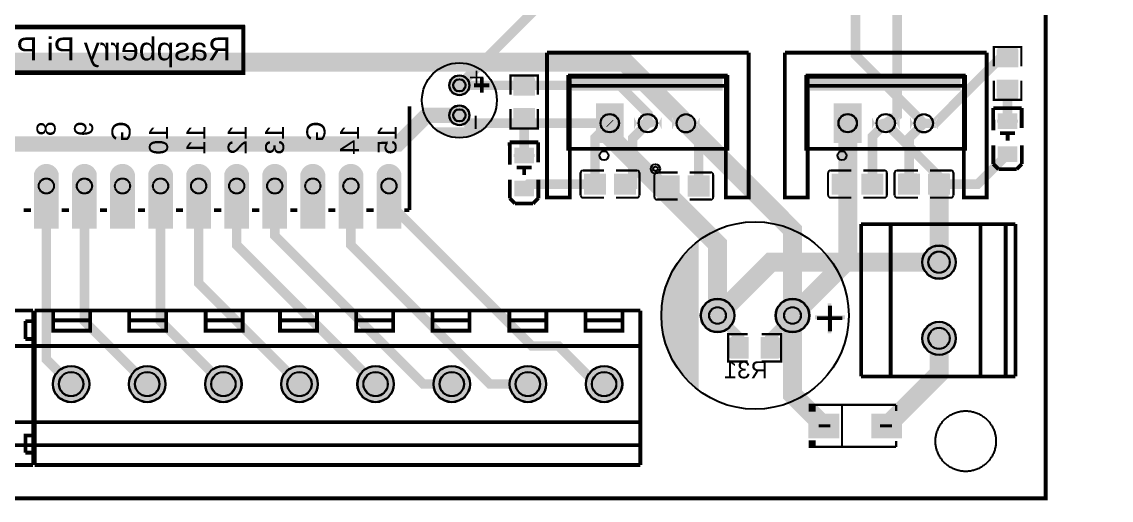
# Model space of a CAD drawing. Extents: x 165 to 5832, y -705 to 3005.
# Drawn here: x 2970 to 5832, y -705 to 551 of the extents above; entities that cross this region are included whole.
import ezdxf

# ---------------------------------------------------------------- set-up
doc = ezdxf.new("R2010")
doc.units = 9
for name, color, linetype, true_color in [('BoardOutLine', 7, 'Continuous', 0xff00ff), ('BottomLayer', 7, 'Continuous', 0x0000ff), ('BottomPasteMaskLayer', 7, 'Continuous', 0x800000), ('BottomSilkLayer', 7, 'Continuous', 0x66cc33), ('BottomSolderMaskLayer', 7, 'Continuous', 0xaa00ff), ('Document', 7, 'Continuous', 0xffffff), ('Hole', 7, 'Continuous', 0x222222), ('Multi-Layer', 7, 'Continuous', 0xc0c0c0), ('TopLayer', 7, 'Continuous', 0xff0000), ('TopPasteMaskLayer', 7, 'Continuous', 0x808080), ('TopSilkLayer', 7, 'Continuous', 0xffcc00), ('TopSolderMaskLayer', 7, 'Continuous', 0x800080)]:
    doc.layers.add(name, color=color, linetype=linetype, true_color=true_color)
doc.styles.get("Standard").update_dxf_attribs({"font": 'arial.ttf'})

msp = doc.modelspace()

# ---------------------------------------------------------------- hatches: boundary and pattern name
at = {"layer": 'BottomLayer'}
for points in [[(4878.6, -332.1), (4878.6, -277.9), (4834, -277.9), (4834, -332.1)], [(4912.7, -332.1), (4912.7, -277.9), (4957.3, -277.9), (4957.3, -332.1)]]:
    msp.add_hatch(color=256, dxfattribs=at).paths.add_polyline_path(points)
at = {"layer": 'BottomPasteMaskLayer'}
for points in [[(4877.9, -330.2), (4877.9, -313.7), (4860.4, -313.7), (4860.4, -295.9), (4877.7, -295.9), (4877.9, -279.8), (4875.9, -277.8), (4830.7, -277.8), (4828.7, -279.8), (4828.7, -330.2), (4830.7, -332.2), (4875.9, -332.2)], [(4962.6, -330.2), (4962.6, -279.8), (4960.6, -277.8), (4915.3, -277.8), (4913.3, -279.8), (4913.1, -295.9), (4930.9, -295.9), (4930.9, -313.7), (4913.5, -313.7), (4913.3, -330.2), (4915.3, -332.2), (4960.6, -332.2)]]:
    msp.add_hatch(color=256, dxfattribs=at).paths.add_polyline_path(points)
at = {"layer": 'BottomSolderMaskLayer'}
for points in [[(4093.4, 384.4, 1), (4146.6, 384.4, 1)], [(4093.4, 305.6, 1), (4146.6, 305.6, 1)], [(4478.6, 337.2), (4551.4, 337.2), (4551.4, 232.8), (4478.6, 232.8)], [(5103.6, 337.2), (5176.4, 337.2), (5176.4, 232.8), (5103.6, 232.8)], [(4651.4, 301.1, -0.785398), (4578.6, 301.1), (4578.6, 268.9, -0.785398), (4651.4, 268.9)], [(4751.4, 300.7, -0.785398), (4678.6, 300.7), (4678.6, 268.6, -0.785398), (4751.4, 268.6)], [(5276.4, 301.1, -0.785398), (5203.6, 301.1), (5203.6, 268.9, -0.785398), (5276.4, 268.9)], [(5376.4, 300.7, -0.785398), (5303.6, 300.7), (5303.6, 268.6, -0.785398), (5376.4, 268.6)], [(3067.5, 87.5, -0.785398), (3002.5, 87.5), (3002.5, 152.5, -0.785398), (3067.5, 152.5)], [(3167.5, 87.5, -0.785398), (3102.5, 87.5), (3102.5, 152.5, -0.785398), (3167.5, 152.5)], [(3267.5, 87.5, -0.785398), (3202.5, 87.5), (3202.5, 152.5, -0.785398), (3267.5, 152.5)], [(3367.5, 87.5, -0.785398), (3302.5, 87.5), (3302.5, 152.5, -0.785398), (3367.5, 152.5)], [(3467.5, 87.5, -0.785398), (3402.5, 87.5), (3402.5, 152.5, -0.785398), (3467.5, 152.5)], [(3567.5, 87.5, -0.785398), (3502.5, 87.5), (3502.5, 152.5, -0.785398), (3567.5, 152.5)], [(3667.5, 87.5, -0.785398), (3602.5, 87.5), (3602.5, 152.5, -0.785398), (3667.5, 152.5)], [(3767.5, 87.5, -0.785398), (3702.5, 87.5), (3702.5, 152.5, -0.785398), (3767.5, 152.5)], [(3867.5, 87.5, -0.785398), (3802.5, 87.5), (3802.5, 152.5, -0.785398), (3867.5, 152.5)], [(3967.5, 87.5, -0.785398), (3902.5, 87.5), (3902.5, 152.5, -0.785398), (3967.5, 152.5)], [(5335.7, -80, 1), (5424.3, -80, 1)], [(4753.9, -220, 1), (4842.4, -220, 1)], [(4950.7, -220, 1), (5039.3, -220, 1)], [(5335.7, -280, 1), (5424.3, -280, 1)], [(4879.6, -333.1), (4879.6, -276.9), (4833, -276.9), (4833, -333.1)], [(4911.7, -333.1), (4911.7, -276.9), (4958.3, -276.9), (4958.3, -333.1)], [(3051.8, -400, 1), (3148.2, -400, 1)], [(3251.8, -400, 1), (3348.2, -400, 1)], [(3451.8, -400, 1), (3548.2, -400, 1)], [(3651.8, -400, 1), (3748.2, -400, 1)], [(3851.8, -400, 1), (3948.2, -400, 1)], [(4051.8, -400, 1), (4148.2, -400, 1)], [(4251.8, -400, 1), (4348.2, -400, 1)], [(4451.8, -400, 1), (4548.2, -400, 1)]]:
    msp.add_hatch(color=256, dxfattribs=at).paths.add_polyline_path(points)
at = {"layer": 'Document'}
for points in [[(4147.5, 407.5), (4182.5, 407.5), (4182.5, 402.5), (4147.5, 402.5)], [(4167.5, 422.5), (4167.5, 387.5), (4162.5, 387.5), (4162.5, 422.5)], [(4415.8, 403.3), (4415.8, 370.2), (4811.5, 370.2), (4811.5, 403.3)], [(5040.8, 403.3), (5040.8, 370.2), (5436.5, 370.2), (5436.5, 403.3)], [(4165, 305), (4165, 270), (4160, 270), (4160, 305)], [(5532.5, 286.1), (5532.5, 293.9), (5587.6, 293.9), (5587.6, 286.1)], [(5563.7, 271.7), (5563.7, 311.1), (5557.8, 311.1), (5557.8, 271.7)], [(4262.5, 196.1), (4262.5, 203.9), (4317.6, 203.9), (4317.6, 196.1)], [(4293.7, 181.7), (4293.7, 221.1), (4287.8, 221.1), (4287.8, 181.7)], [(5560, 183.7), (5560, 223.1), (5554.1, 223.1), (5554.1, 183.7)], [(4290, 93.7), (4290, 133.1), (4284.1, 133.1), (4284.1, 93.7)], [(5097.1, -188.1), (5097.1, -266.8), (5087.2, -266.8), (5087.2, -188.1)], [(5132.8, -229.8), (5054.1, -229.8), (5054.1, -220), (5132.8, -220)], [(5244.8, -536.1), (5244.8, -483.9), (5236.9, -483.9), (5236.9, -536.1)], [(5063.5, -513.9), (5063.5, -506.1), (5094.8, -506.1), (5094.8, -513.9)], [(5256.5, -513.9), (5256.5, -506.1), (5225.2, -506.1), (5225.2, -513.9)]]:
    msp.add_hatch(color=256, dxfattribs=at).paths.add_polyline_path(points)
at = {"layer": 'Multi-Layer'}
for points in [[(4094.4, 384.4, 1), (4145.6, 384.4, 1)], [(4094.4, 305.6, 1), (4145.6, 305.6, 1)], [(4479.6, 336.2), (4550.4, 336.2), (4550.4, 233.8), (4479.6, 233.8)], [(5104.6, 336.2), (5175.4, 336.2), (5175.4, 233.8), (5104.6, 233.8)], [(4650.4, 300.7, -0.785398), (4579.6, 300.7), (4579.6, 269.3, -0.785398), (4650.4, 269.3)], [(4750.4, 300.4, -0.785398), (4679.6, 300.4), (4679.6, 268.9, -0.785398), (4750.4, 268.9)], [(5275.4, 300.7, -0.785398), (5204.6, 300.7), (5204.6, 269.3, -0.785398), (5275.4, 269.3)], [(5375.4, 300.4, -0.785398), (5304.6, 300.4), (5304.6, 268.9, -0.785398), (5375.4, 268.9)], [(3066.5, 88.5, -0.785398), (3003.5, 88.5), (3003.5, 151.5, -0.785398), (3066.5, 151.5)], [(3166.5, 88.5, -0.785398), (3103.5, 88.5), (3103.5, 151.5, -0.785398), (3166.5, 151.5)], [(3266.5, 88.5, -0.785398), (3203.5, 88.5), (3203.5, 151.5, -0.785398), (3266.5, 151.5)], [(3366.5, 88.5, -0.785398), (3303.5, 88.5), (3303.5, 151.5, -0.785398), (3366.5, 151.5)], [(3466.5, 88.5, -0.785398), (3403.5, 88.5), (3403.5, 151.5, -0.785398), (3466.5, 151.5)], [(3566.5, 88.5, -0.785398), (3503.5, 88.5), (3503.5, 151.5, -0.785398), (3566.5, 151.5)], [(3666.5, 88.5, -0.785398), (3603.5, 88.5), (3603.5, 151.5, -0.785398), (3666.5, 151.5)], [(3766.5, 88.5, -0.785398), (3703.5, 88.5), (3703.5, 151.5, -0.785398), (3766.5, 151.5)], [(3866.5, 88.5, -0.785398), (3803.5, 88.5), (3803.5, 151.5, -0.785398), (3866.5, 151.5)], [(3966.5, 88.5, -0.785398), (3903.5, 88.5), (3903.5, 151.5, -0.785398), (3966.5, 151.5)], [(5336.7, -80, 1), (5423.3, -80, 1)], [(4754.8, -220, 1), (4841.5, -220, 1)], [(4951.7, -220, 1), (5038.3, -220, 1)], [(5336.7, -280, 1), (5423.3, -280, 1)], [(3052.8, -400, 1), (3147.2, -400, 1)], [(3252.8, -400, 1), (3347.2, -400, 1)], [(3452.8, -400, 1), (3547.2, -400, 1)], [(3652.8, -400, 1), (3747.2, -400, 1)], [(3852.8, -400, 1), (3947.2, -400, 1)], [(4052.8, -400, 1), (4147.2, -400, 1)], [(4252.8, -400, 1), (4347.2, -400, 1)], [(4452.8, -400, 1), (4547.2, -400, 1)]]:
    msp.add_hatch(color=256, dxfattribs=at).paths.add_polyline_path(points)
at = {"layer": 'TopLayer'}
for points in [[(5587.1, 432.7), (5532.9, 432.7), (5532.9, 477.3), (5587.1, 477.3)], [(4317.1, 357.7), (4262.9, 357.7), (4262.9, 402.3), (4317.1, 402.3)], [(5587.1, 398.6), (5532.9, 398.6), (5532.9, 354), (5587.1, 354)], [(4317.1, 323.6), (4262.9, 323.6), (4262.9, 279), (4317.1, 279)], [(5584.6, 309.7), (5584.6, 270.3), (5535.4, 270.3), (5535.4, 309.7)], [(4314.6, 219.7), (4314.6, 180.3), (4265.4, 180.3), (4265.4, 219.7)], [(5584.6, 223.1), (5584.6, 183.7), (5535.4, 183.7), (5535.4, 223.1)], [(4504, 151.6), (4504, 98.4), (4448.5, 98.4), (4448.5, 151.6)], [(4527.2, 151.6), (4527.2, 98.4), (4582.8, 98.4), (4582.8, 151.6)], [(4697.8, 93.4), (4697.8, 146.6), (4642.2, 146.6), (4642.2, 93.4)], [(4721, 93.4), (4721, 146.6), (4776.5, 146.6), (4776.5, 93.4)], [(5154, 151.6), (5154, 98.4), (5098.5, 98.4), (5098.5, 151.6)], [(5177.2, 151.6), (5177.2, 98.4), (5232.8, 98.4), (5232.8, 151.6)], [(5329, 98.4), (5329, 151.6), (5273.5, 151.6), (5273.5, 98.4)], [(5352.2, 98.4), (5352.2, 151.6), (5407.8, 151.6), (5407.8, 98.4)], [(3003.5, 12), (3003.5, 138), (3066.5, 138), (3066.5, 12)], [(3103.5, 12), (3103.5, 138), (3166.5, 138), (3166.5, 12)], [(3203.5, 12), (3203.5, 138), (3266.5, 138), (3266.5, 12)], [(3303.5, 12), (3303.5, 138), (3366.5, 138), (3366.5, 12)], [(3403.5, 12), (3403.5, 138), (3466.5, 138), (3466.5, 12)], [(3503.5, 12), (3503.5, 138), (3566.5, 138), (3566.5, 12)], [(3603.5, 12), (3603.5, 138), (3666.5, 138), (3666.5, 12)], [(3703.5, 12), (3703.5, 138), (3766.5, 138), (3766.5, 12)], [(3803.5, 12), (3803.5, 138), (3866.5, 138), (3866.5, 12)], [(3903.5, 12), (3903.5, 138), (3966.5, 138), (3966.5, 12)], [(4314.6, 133.1), (4314.6, 93.7), (4265.4, 93.7), (4265.4, 133.1)], [(5116.7, -541.4), (5038, -541.4), (5038, -478.6), (5116.7, -478.6)], [(5282, -541.4), (5203.3, -541.4), (5203.3, -478.6), (5282, -478.6)]]:
    msp.add_hatch(color=256, dxfattribs=at).paths.add_polyline_path(points)
at = {"layer": 'TopPasteMaskLayer'}
for points in [[(5585.2, 433.3), (5568.7, 433.3), (5568.7, 450.9), (5550.9, 450.9), (5550.9, 433.5), (5534.8, 433.3), (5532.8, 435.3), (5532.8, 480.6), (5534.8, 482.6), (5585.2, 482.6), (5587.2, 480.6), (5587.2, 435.3)], [(4315.2, 358.3), (4298.7, 358.3), (4298.7, 375.9), (4280.9, 375.9), (4280.9, 358.5), (4264.8, 358.3), (4262.8, 360.3), (4262.8, 405.6), (4264.8, 407.6), (4315.2, 407.6), (4317.2, 405.6), (4317.2, 360.3)], [(5585.2, 348.7), (5534.8, 348.7), (5532.8, 350.7), (5532.8, 395.9), (5534.8, 397.9), (5550.9, 398.1), (5550.9, 380.4), (5568.7, 380.4), (5568.7, 397.7), (5585.2, 397.9), (5587.2, 395.9), (5587.2, 350.7)], [(4315.2, 273.7), (4264.8, 273.7), (4262.8, 275.7), (4262.8, 320.9), (4264.8, 322.9), (4280.9, 323.1), (4280.9, 305.4), (4298.7, 305.4), (4298.7, 322.7), (4315.2, 322.9), (4317.2, 320.9), (4317.2, 275.7)], [(5584.6, 309.7), (5584.6, 270.3), (5535.4, 270.3), (5535.4, 309.7)], [(4314.6, 219.7), (4314.6, 180.3), (4265.4, 180.3), (4265.4, 219.7)], [(5584.6, 223.1), (5584.6, 183.7), (5535.4, 183.7), (5535.4, 223.1)], [(4496.9, 149.4), (4496.9, 132.9), (4479.4, 132.9), (4479.4, 115.2), (4496.7, 115.2), (4496.9, 99), (4495, 97), (4449.7, 97), (4447.7, 99), (4447.7, 149.4), (4449.7, 151.4), (4495, 151.4)], [(4581.6, 149.4), (4581.6, 99), (4579.6, 97), (4534.3, 97), (4532.4, 99), (4532.2, 115.2), (4549.9, 115.2), (4549.9, 132.9), (4532.6, 132.9), (4532.4, 149.4), (4534.3, 151.4), (4579.6, 151.4)], [(4643.4, 95.6), (4643.4, 146), (4645.4, 148), (4690.7, 148), (4692.6, 146), (4692.8, 129.8), (4675.1, 129.8), (4675.1, 112.1), (4692.4, 112.1), (4692.6, 95.6), (4690.7, 93.6), (4645.4, 93.6)], [(4728.1, 95.6), (4728.1, 112.1), (4745.6, 112.1), (4745.6, 129.8), (4728.3, 129.8), (4728.1, 146), (4730, 148), (4775.3, 148), (4777.3, 146), (4777.3, 95.6), (4775.3, 93.6), (4730, 93.6)], [(5146.9, 149.4), (5146.9, 132.9), (5129.4, 132.9), (5129.4, 115.2), (5146.7, 115.2), (5146.9, 99), (5145, 97), (5099.7, 97), (5097.7, 99), (5097.7, 149.4), (5099.7, 151.4), (5145, 151.4)], [(5231.6, 149.4), (5231.6, 99), (5229.6, 97), (5184.3, 97), (5182.4, 99), (5182.2, 115.2), (5199.9, 115.2), (5199.9, 132.9), (5182.6, 132.9), (5182.4, 149.4), (5184.3, 151.4), (5229.6, 151.4)], [(5274.7, 100.6), (5274.7, 151), (5276.7, 153), (5321.9, 153), (5323.9, 151), (5324.1, 134.8), (5306.4, 134.8), (5306.4, 117.1), (5323.7, 117.1), (5323.9, 100.6), (5321.9, 98.6), (5276.7, 98.6)], [(5359.3, 100.6), (5359.3, 117.1), (5376.9, 117.1), (5376.9, 134.8), (5359.5, 134.8), (5359.3, 151), (5361.3, 153), (5406.6, 153), (5408.5, 151), (5408.5, 100.6), (5406.6, 98.6), (5361.3, 98.6)], [(3003.5, 12), (3003.5, 138), (3066.5, 138), (3066.5, 12)], [(3103.5, 12), (3103.5, 138), (3166.5, 138), (3166.5, 12)], [(3203.5, 12), (3203.5, 138), (3266.5, 138), (3266.5, 12)], [(3303.5, 12), (3303.5, 138), (3366.5, 138), (3366.5, 12)], [(3403.5, 12), (3403.5, 138), (3466.5, 138), (3466.5, 12)], [(3503.5, 12), (3503.5, 138), (3566.5, 138), (3566.5, 12)], [(3603.5, 12), (3603.5, 138), (3666.5, 138), (3666.5, 12)], [(3703.5, 12), (3703.5, 138), (3766.5, 138), (3766.5, 12)], [(3803.5, 12), (3803.5, 138), (3866.5, 138), (3866.5, 12)], [(3903.5, 12), (3903.5, 138), (3966.5, 138), (3966.5, 12)], [(4314.6, 133.1), (4314.6, 93.7), (4265.4, 93.7), (4265.4, 133.1)], [(5116.7, -541.4), (5038, -541.4), (5038, -478.6), (5116.7, -478.6)], [(5282, -541.4), (5203.3, -541.4), (5203.3, -478.6), (5282, -478.6)]]:
    msp.add_hatch(color=256, dxfattribs=at).paths.add_polyline_path(points)
at = {"layer": 'TopSilkLayer'}
for points in [[(4185, 274.4), (4183.1, 272.5), (4181.2, 270.6), (4179.2, 268.8), (4177.1, 267.1), (4175, 265.4), (4172.9, 263.8), (4170.7, 262.2), (4168.4, 260.7), (4166.1, 259.3), (4163.8, 258), (4161.4, 256.7), (4159, 255.5), (4156.6, 254.4), (4154.1, 253.3), (4151.6, 252.3), (4149.1, 251.4), (4146.5, 250.6), (4143.9, 249.8), (4141.3, 249.1), (4138.7, 248.5), (4136.1, 248), (4133.4, 247.6), (4130.7, 247.2), (4128.1, 246.9), (4125.4, 246.7), (4122.7, 246.6), (4120, 246.6), (4117.3, 246.6), (4114.6, 246.7), (4111.9, 246.9), (4109.3, 247.2), (4106.6, 247.6), (4103.9, 248), (4101.3, 248.5), (4098.7, 249.1), (4096.1, 249.8), (4093.5, 250.6), (4090.9, 251.4), (4088.4, 252.3), (4085.9, 253.3), (4083.4, 254.4), (4081, 255.5), (4078.6, 256.7), (4076.2, 258), (4073.9, 259.3), (4071.6, 260.7), (4069.3, 262.2), (4067.1, 263.8), (4065, 265.4), (4062.9, 267.1), (4060.8, 268.8), (4058.8, 270.6), (4056.9, 272.5), (4055, 274.4)], [(4748.9, -416.8), (4748.9, -23.2), (4720.1, -52), (4717, -55.1), (4713.9, -58.4), (4711, -61.7), (4708, -65), (4705.2, -68.4), (4702.4, -71.8), (4699.6, -75.3), (4696.9, -78.9), (4694.3, -82.5), (4691.8, -86.1), (4689.3, -89.8), (4686.9, -93.6), (4684.6, -97.4), (4682.4, -101.2), (4680.2, -105.1), (4678.1, -109), (4676, -112.9), (4674, -116.9), (4672.2, -120.9), (4670.3, -125), (4668.6, -129.1), (4666.9, -133.2), (4665.4, -137.3), (4663.9, -141.5), (4662.4, -145.7), (4661.1, -150), (4659.8, -154.2), (4658.6, -158.5), (4657.5, -162.8), (4656.5, -167.1), (4655.5, -171.5), (4654.7, -175.8), (4653.9, -180.2), (4653.2, -184.6), (4652.5, -189), (4652, -193.4), (4651.6, -197.8), (4651.2, -202.2), (4650.9, -206.7), (4650.7, -211.1), (4650.6, -215.6), (4650.5, -220), (4650.6, -224.4), (4650.7, -228.9), (4650.9, -233.3), (4651.2, -237.8), (4651.6, -242.2), (4652, -246.6), (4652.5, -251), (4653.2, -255.4), (4653.9, -259.8), (4654.7, -264.2), (4655.5, -268.5), (4656.5, -272.9), (4657.5, -277.2), (4658.6, -281.5), (4659.8, -285.8), (4661.1, -290), (4662.4, -294.3), (4663.9, -298.5), (4665.4, -302.7), (4666.9, -306.8), (4668.6, -310.9), (4670.3, -315), (4672.2, -319.1), (4674, -323.1), (4676, -327.1), (4678.1, -331), (4680.2, -334.9), (4682.4, -338.8), (4684.6, -342.6), (4686.9, -346.4), (4689.3, -350.2), (4691.8, -353.9), (4694.3, -357.5), (4696.9, -361.1), (4699.6, -364.7), (4702.4, -368.2), (4705.2, -371.6), (4708, -375), (4711, -378.3), (4713.9, -381.6), (4717, -384.9), (4720.1, -388), (4748.9, -416.8)], [(5055.7, -451.8), (5055.7, -472.6), (5037.7, -472.6), (5037.7, -451.8)], [(5055.7, -568.2), (5055.7, -547.4), (5037.7, -547.4), (5037.7, -568.2)]]:
    msp.add_hatch(color=256, dxfattribs=at).paths.add_polyline_path(points)
at = {"layer": 'TopSolderMaskLayer'}
for points in [[(5588.3, 431.9), (5531.7, 431.9), (5531.7, 478.1), (5588.3, 478.1)], [(4093.4, 384.4, 1), (4146.6, 384.4, 1)], [(4318.3, 356.9), (4261.7, 356.9), (4261.7, 403.1), (4318.3, 403.1)], [(5588.3, 399.4), (5531.7, 399.4), (5531.7, 353.1), (5588.3, 353.1)], [(4093.4, 305.6, 1), (4146.6, 305.6, 1)], [(4318.3, 324.4), (4261.7, 324.4), (4261.7, 278.1), (4318.3, 278.1)], [(4478.6, 337.2), (4551.4, 337.2), (4551.4, 232.8), (4478.6, 232.8)], [(5103.6, 337.2), (5176.4, 337.2), (5176.4, 232.8), (5103.6, 232.8)], [(4651.4, 301.1, -0.785398), (4578.6, 301.1), (4578.6, 268.9, -0.785398), (4651.4, 268.9)], [(4751.4, 300.7, -0.785398), (4678.6, 300.7), (4678.6, 268.6, -0.785398), (4751.4, 268.6)], [(5276.4, 301.1, -0.785398), (5203.6, 301.1), (5203.6, 268.9, -0.785398), (5276.4, 268.9)], [(5376.4, 300.7, -0.785398), (5303.6, 300.7), (5303.6, 268.6, -0.785398), (5376.4, 268.6)], [(5585.9, 310.5), (5585.9, 269.5), (5534.2, 269.5), (5534.2, 310.5)], [(4315.9, 220.5), (4315.9, 179.5), (4264.2, 179.5), (4264.2, 220.5)], [(5585.9, 223.9), (5585.9, 182.9), (5534.2, 182.9), (5534.2, 223.9)], [(3067.5, 87.5, -0.785398), (3002.5, 87.5), (3002.5, 152.5, -0.785398), (3067.5, 152.5)], [(3167.5, 87.5, -0.785398), (3102.5, 87.5), (3102.5, 152.5, -0.785398), (3167.5, 152.5)], [(3267.5, 87.5, -0.785398), (3202.5, 87.5), (3202.5, 152.5, -0.785398), (3267.5, 152.5)], [(3367.5, 87.5, -0.785398), (3302.5, 87.5), (3302.5, 152.5, -0.785398), (3367.5, 152.5)], [(3467.5, 87.5, -0.785398), (3402.5, 87.5), (3402.5, 152.5, -0.785398), (3467.5, 152.5)], [(3567.5, 87.5, -0.785398), (3502.5, 87.5), (3502.5, 152.5, -0.785398), (3567.5, 152.5)], [(3667.5, 87.5, -0.785398), (3602.5, 87.5), (3602.5, 152.5, -0.785398), (3667.5, 152.5)], [(3767.5, 87.5, -0.785398), (3702.5, 87.5), (3702.5, 152.5, -0.785398), (3767.5, 152.5)], [(3867.5, 87.5, -0.785398), (3802.5, 87.5), (3802.5, 152.5, -0.785398), (3867.5, 152.5)], [(3967.5, 87.5, -0.785398), (3902.5, 87.5), (3902.5, 152.5, -0.785398), (3967.5, 152.5)], [(4505, 152.6), (4505, 97.4), (4447.5, 97.4), (4447.5, 152.6)], [(4526.2, 152.6), (4526.2, 97.4), (4583.8, 97.4), (4583.8, 152.6)], [(4698.8, 92.4), (4698.8, 147.6), (4641.2, 147.6), (4641.2, 92.4)], [(4720, 92.4), (4720, 147.6), (4777.5, 147.6), (4777.5, 92.4)], [(5155, 152.6), (5155, 97.4), (5097.5, 97.4), (5097.5, 152.6)], [(5176.2, 152.6), (5176.2, 97.4), (5233.8, 97.4), (5233.8, 152.6)], [(5330, 97.4), (5330, 152.6), (5272.5, 152.6), (5272.5, 97.4)], [(5351.2, 97.4), (5351.2, 152.6), (5408.8, 152.6), (5408.8, 97.4)], [(3002.5, 8), (3002.5, 142), (3067.5, 142), (3067.5, 8)], [(3102.5, 8), (3102.5, 142), (3167.5, 142), (3167.5, 8)], [(3202.5, 8), (3202.5, 142), (3267.5, 142), (3267.5, 8)], [(3302.5, 8), (3302.5, 142), (3367.5, 142), (3367.5, 8)], [(3402.5, 8), (3402.5, 142), (3467.5, 142), (3467.5, 8)], [(3502.5, 8), (3502.5, 142), (3567.5, 142), (3567.5, 8)], [(3602.5, 8), (3602.5, 142), (3667.5, 142), (3667.5, 8)], [(3702.5, 8), (3702.5, 142), (3767.5, 142), (3767.5, 8)], [(3802.5, 8), (3802.5, 142), (3867.5, 142), (3867.5, 8)], [(3902.5, 8), (3902.5, 142), (3967.5, 142), (3967.5, 8)], [(4315.9, 133.9), (4315.9, 92.9), (4264.2, 92.9), (4264.2, 133.9)], [(5335.7, -80, 1), (5424.3, -80, 1)], [(4753.9, -220, 1), (4842.4, -220, 1)], [(4950.7, -220, 1), (5039.3, -220, 1)], [(5335.7, -280, 1), (5424.3, -280, 1)], [(3051.8, -400, 1), (3148.2, -400, 1)], [(3251.8, -400, 1), (3348.2, -400, 1)], [(3451.8, -400, 1), (3548.2, -400, 1)], [(3651.8, -400, 1), (3748.2, -400, 1)], [(3851.8, -400, 1), (3948.2, -400, 1)], [(4051.8, -400, 1), (4148.2, -400, 1)], [(4251.8, -400, 1), (4348.2, -400, 1)], [(4451.8, -400, 1), (4548.2, -400, 1)], [(5117.7, -542.4), (5037, -542.4), (5037, -477.6), (5117.7, -477.6)], [(5283, -542.4), (5202.3, -542.4), (5202.3, -477.6), (5283, -477.6)]]:
    msp.add_hatch(color=256, dxfattribs=at).paths.add_polyline_path(points)

# ---------------------------------------------------------------- linework, layer by layer
at = {"layer": 'BoardOutLine', "const_width": 10}
msp.add_lwpolyline([(170, 2687.1), (170, 2995), (5660, 2995), (5660, -700), (170, -700), (170, 2687.1)], close=True, dxfattribs=at)
at = {"layer": 'BottomLayer'}
for points, const_width in [([(4120, 384.4), (4595, 859.4), (4595, 1160)], 25), ([(5240, 285), (5240, 285), (5270, 305), (5270, 669.4), (5239.4, 700)], 25), ([(1220, 310), (1220, 290), (1280, 230), (3958.7, 230), (4034.3, 305.6), (4120, 305.6)], 40), ([(4120, 305.6), (4140.6, 285), (4515, 285)], 25), ([(4515, 285), (4515, 250), (4798.1, -33.1), (4798.1, -220)], 50), ([(5240, 285), (5380, 145), (5380, -80)], 25), ([(5380, -80), (4938.1, -80), (4798.1, -220)], 50), ([(4798.1, -220), (4856.3, -278.1), (4856.3, -305)], 25), ([(4995, -220), (4935, -280), (4935, -305)], 25)]:
    msp.add_lwpolyline(points, dxfattribs=dict(at, const_width=const_width))
at = {"layer": 'BottomSilkLayer', "const_width": 10}
msp.add_lwpolyline([(2451.9, 418.4), (2451.9, 538.4), (3551.9, 538.4), (3551.9, 418.4), (2451.9, 418.4)], close=True, dxfattribs=at)
at = {"layer": 'BottomSilkLayer', "const_width": 6}
for points in [[(4876.9, -341.1), (4826.3, -341.1), (4826.3, -268.9), (4876.9, -268.9)], [(4914.4, -341.1), (4965, -341.1), (4965, -268.9), (4914.4, -268.9)]]:
    msp.add_lwpolyline(points, dxfattribs=at)
at = {"layer": 'BottomSolderMaskLayer'}
for centre, radius in [((4120, 384.4), 26.6), ((4120, 384.4), 16.4), ((4120, 305.6), 26.6), ((4120, 305.6), 16.4), ((4515, 285), 24.3), ((4615, 285), 24.3), ((4715, 284.6), 24.3), ((5140, 285), 24.3), ((5240, 285), 24.3), ((5340, 284.6), 24.3), ((3035, 120), 20), ((3135, 120), 20), ((3235, 120), 20), ((3335, 120), 20), ((3435, 120), 20), ((3535, 120), 20), ((3635, 120), 20), ((3735, 120), 20), ((3835, 120), 20), ((3935, 120), 20), ((5380, -80), 44.3), ((5380, -80), 28.2), ((4798.1, -220), 44.3), ((4798.1, -220), 22.1), ((4995, -220), 44.3), ((4995, -220), 22.1), ((5380, -280), 44.3), ((5380, -280), 28.2), ((3100, -400), 48.2), ((3100, -400), 32.2), ((3300, -400), 48.2), ((3300, -400), 32.2), ((3500, -400), 48.2), ((3500, -400), 32.2), ((3700, -400), 48.2), ((3700, -400), 32.2), ((3900, -400), 48.2), ((3900, -400), 32.2), ((4100, -400), 48.2), ((4100, -400), 32.2), ((4300, -400), 48.2), ((4300, -400), 32.2), ((4500, -400), 48.2), ((4500, -400), 32.2)]:
    msp.add_circle(centre, radius, dxfattribs=at)
at = {"layer": 'Document'}
for centre in [(4500, 200), (5125, 200)]:
    msp.add_circle(centre, 11.8, dxfattribs=at)
at = {"layer": 'Hole'}
msp.add_circle((4635, 165), 6, dxfattribs=at)
at = {"layer": 'Multi-Layer'}
msp.add_lwpolyline([(5370.6, -550), (5370.6, -547.5), (5370.7, -544.9), (5370.9, -542.4), (5371.2, -539.8), (5371.6, -537.3), (5372, -534.8), (5372.6, -532.3), (5373.2, -529.9), (5373.9, -527.4), (5374.6, -525), (5375.5, -522.6), (5376.4, -520.2), (5377.4, -517.8), (5378.4, -515.5), (5379.6, -513.3), (5380.8, -511), (5382.1, -508.8), (5383.4, -506.7), (5384.9, -504.6), (5386.3, -502.5), (5387.9, -500.5), (5389.5, -498.5), (5391.2, -496.6), (5392.9, -494.7), (5394.7, -492.9), (5396.6, -491.2), (5398.5, -489.5), (5400.5, -487.9), (5402.5, -486.3), (5404.6, -484.9), (5406.7, -483.4), (5408.8, -482.1), (5411, -480.8), (5413.3, -479.6), (5415.5, -478.4), (5417.8, -477.4), (5420.2, -476.4), (5422.6, -475.5), (5425, -474.6), (5427.4, -473.9), (5429.9, -473.2), (5432.3, -472.6), (5434.8, -472), (5437.3, -471.6), (5439.8, -471.2), (5442.4, -470.9), (5444.9, -470.7), (5447.5, -470.6), (5450, -470.6), (5452.5, -470.6), (5455.1, -470.7), (5457.6, -470.9), (5460.2, -471.2), (5462.7, -471.6), (5465.2, -472), (5467.7, -472.6), (5470.1, -473.2), (5472.6, -473.9), (5475, -474.6), (5477.4, -475.5), (5479.8, -476.4), (5482.2, -477.4), (5484.5, -478.4), (5486.7, -479.6), (5489, -480.8), (5491.2, -482.1), (5493.3, -483.4), (5495.4, -484.9), (5497.5, -486.3), (5499.5, -487.9), (5501.5, -489.5), (5503.4, -491.2), (5505.3, -492.9), (5507.1, -494.7), (5508.8, -496.6), (5510.5, -498.5), (5512.1, -500.5), (5513.7, -502.5), (5515.1, -504.6), (5516.6, -506.7), (5517.9, -508.8), (5519.2, -511), (5520.4, -513.3), (5521.6, -515.5), (5522.6, -517.8), (5523.6, -520.2), (5524.5, -522.6), (5525.4, -525), (5526.1, -527.4), (5526.8, -529.9), (5527.4, -532.3), (5528, -534.8), (5528.4, -537.3), (5528.8, -539.8), (5529.1, -542.4), (5529.3, -544.9), (5529.4, -547.5), (5529.4, -550), (5529.4, -552.5), (5529.3, -555.1), (5529.1, -557.6), (5528.8, -560.2), (5528.4, -562.7), (5528, -565.2), (5527.4, -567.7), (5526.8, -570.1), (5526.1, -572.6), (5525.4, -575), (5524.5, -577.4), (5523.6, -579.8), (5522.6, -582.2), (5521.6, -584.5), (5520.4, -586.7), (5519.2, -589), (5517.9, -591.2), (5516.6, -593.3), (5515.1, -595.4), (5513.7, -597.5), (5512.1, -599.5), (5510.5, -601.5), (5508.8, -603.4), (5507.1, -605.3), (5505.3, -607.1), (5503.4, -608.8), (5501.5, -610.5), (5499.5, -612.1), (5497.5, -613.7), (5495.4, -615.1), (5493.3, -616.6), (5491.2, -617.9), (5489, -619.2), (5486.7, -620.4), (5484.5, -621.6), (5482.2, -622.6), (5479.8, -623.6), (5477.4, -624.5), (5475, -625.4), (5472.6, -626.1), (5470.1, -626.8), (5467.7, -627.4), (5465.2, -628), (5462.7, -628.4), (5460.2, -628.8), (5457.6, -629.1), (5455.1, -629.3), (5452.5, -629.4), (5450, -629.4), (5447.5, -629.4), (5444.9, -629.3), (5442.4, -629.1), (5439.8, -628.8), (5437.3, -628.4), (5434.8, -628), (5432.3, -627.4), (5429.9, -626.8), (5427.4, -626.1), (5425, -625.4), (5422.6, -624.5), (5420.2, -623.6), (5417.8, -622.6), (5415.5, -621.6), (5413.3, -620.4), (5411, -619.2), (5408.8, -617.9), (5406.7, -616.6), (5404.6, -615.1), (5402.5, -613.7), (5400.5, -612.1), (5398.5, -610.5), (5396.6, -608.8), (5394.7, -607.1), (5392.9, -605.3), (5391.2, -603.4), (5389.5, -601.5), (5387.9, -599.5), (5386.3, -597.5), (5384.9, -595.4), (5383.4, -593.3), (5382.1, -591.2), (5380.8, -589), (5379.6, -586.7), (5378.4, -584.5), (5377.4, -582.2), (5376.4, -579.8), (5375.5, -577.4), (5374.6, -575), (5373.9, -572.6), (5373.2, -570.1), (5372.6, -567.7), (5372, -565.2), (5371.6, -562.7), (5371.2, -560.2), (5370.9, -557.6), (5370.7, -555.1), (5370.6, -552.5), (5370.6, -550)], close=True, dxfattribs=at)
for centre, radius in [((4120, 384.4), 25.6), ((4120, 384.4), 15.7), ((4120, 305.6), 25.6), ((4120, 305.6), 15.7), ((4515, 285), 23.6), ((4615, 285), 23.6), ((4715, 284.6), 23.6), ((5140, 285), 23.6), ((5240, 285), 23.6), ((5340, 284.6), 23.6), ((4635, 165), 12), ((3035, 120), 19.7), ((3135, 120), 19.7), ((3235, 120), 19.7), ((3335, 120), 19.7), ((3435, 120), 19.7), ((3535, 120), 19.7), ((3635, 120), 19.7), ((3735, 120), 19.7), ((3835, 120), 19.7), ((3935, 120), 19.7), ((5380, -80), 43.3), ((5380, -80), 27.6), ((4798.1, -220), 43.3), ((4798.1, -220), 21.7), ((4995, -220), 43.3), ((4995, -220), 21.7), ((5380, -280), 43.3), ((5380, -280), 27.6), ((3100, -400), 47.2), ((3100, -400), 31.5), ((3300, -400), 47.2), ((3300, -400), 31.5), ((3500, -400), 47.2), ((3500, -400), 31.5), ((3700, -400), 47.2), ((3700, -400), 31.5), ((3900, -400), 47.2), ((3900, -400), 31.5), ((4100, -400), 47.2), ((4100, -400), 31.5), ((4300, -400), 47.2), ((4300, -400), 31.5), ((4500, -400), 47.2), ((4500, -400), 31.5)]:
    msp.add_circle(centre, radius, dxfattribs=at)
at = {"layer": 'TopLayer'}
for points, const_width in [([(5340, 284.6), (5160.6, 464), (5160.6, 639.4), (5160.6, 700)], 25), ([(4715, 284.6), (4554.6, 445), (1655, 445), (1519.6, 309.6), (1420, 309.6)], 50), ([(5560, 455), (5540, 455), (5369.6, 284.6), (5340, 284.6)], 25), ([(4615, 285), (4615, 310), (4540.6, 384.4), (4120, 384.4)], 25), ([(5560, 376.3), (5560, 290)], 25), ([(4290, 301.3), (4290, 200)], 25), ([(4515, 285), (4476.3, 246.3), (4476.3, 125)], 25), ([(4515, 285), (4516.3, 283.7)], 25), ([(4615, 285), (4575, 245), (4575, 125), (4555, 125)], 25), ([(4715, 284.6), (4995, 4.6), (4995, -220)], 50), ([(4715, 284.6), (4748.7, 250.9), (4748.7, 120)], 25), ([(4995, -220), (5140, -75), (5140, 285)], 50), ([(5240, 285), (5205, 250), (5205, 125)], 25), ([(5301.3, 125), (5301.3, 245.9), (5340, 284.6)], 25), ([(5560, 203.4), (5481.6, 125), (5380, 125)], 25), ([(4670, 120), (4635, 120), (4635, 165)], 25), ([(5380, 125), (5380, -80)], 50), ([(3335, 120), (3335, -235), (3500, -400)], 25), ([(3435, 120), (3435, -135), (3700, -400)], 25), ([(4290, 113.4), (4301.6, 125), (4476.3, 125)], 25), ([(3035, 75), (3035, -335), (3100, -400)], 25), ([(3135, 75), (3135, -235), (3300, -400)], 25), ([(3535, 75), (3535, -35), (3900, -400)], 25), ([(3635, 75), (3635, -10), (4025, -400), (4100, -400)], 25), ([(3835, 75), (3835, -35), (4200, -400), (4300, -400)], 25), ([(3935, 75), (4310, -300), (4380, -300), (4480, -400), (4500, -400)], 25), ([(5077.3, -510), (4995, -427.7), (4995, -220)], 50), ([(5242.7, -510), (5380, -372.7), (5380, -280)], 50)]:
    msp.add_lwpolyline(points, dxfattribs=dict(at, const_width=const_width))
at = {"layer": 'TopSilkLayer', "const_width": 10}
for points in [[(2452.4, 416.8), (2452.4, 536.8), (3552.4, 536.8), (3552.4, 416.8), (2452.4, 416.8)], [(4406.3, 406.6), (4823.7, 406.6), (4823.7, 217.7), (4406.3, 217.7), (4406.3, 406.4), (4406.3, 406.6)], [(5031.3, 406.6), (5448.7, 406.6), (5448.7, 217.7), (5031.3, 217.7), (5031.3, 406.4), (5031.3, 406.6)]]:
    msp.add_lwpolyline(points, close=True, dxfattribs=at)
at = {"layer": 'TopSilkLayer'}
for points, const_width in [([(5596.1, 434.4), (5596.1, 485), (5523.9, 485), (5523.9, 434.4)], 6), ([(4880, 470), (4880, 470), (4880, 90), (4820, 90), (4820, 410), (4410, 410), (4410, 90), (4350, 90), (4350, 470), (4350, 470)], 10), ([(4350, 470), (4880, 470)], 10), ([(5505, 470), (5505, 470), (5505, 90), (5445, 90), (5445, 410), (5035, 410), (5035, 90), (4975, 90), (4975, 470), (4975, 470)], 10), ([(4975, 470), (5505, 470)], 10), ([(4179, 404.7), (4179, 364.7)], 10), ([(4326.1, 359.4), (4326.1, 410), (4253.9, 410), (4253.9, 359.4)], 6), ([(4198.7, 384.4), (4158.7, 384.4)], 10), ([(4823.7, 383), (4406.3, 383)], 10), ([(5448.7, 383), (5031.3, 383)], 10), ([(5596.1, 396.9), (5596.1, 346.3), (5523.9, 346.3), (5523.9, 396.9)], 6), ([(3988.9, 329.4), (3988.9, 56.6)], 10), ([(4326.1, 321.9), (4326.1, 271.3), (4253.9, 271.3), (4253.9, 321.9)], 6), ([(5522.6, 266.4), (5522.2, 324.6)], 10), ([(5522.2, 324.6), (5597, 324.6)], 10), ([(5597, 271.9), (5597, 324.6)], 10), ([(5540.3, 258.5), (5579.7, 258.5)], 10), ([(5560.2, 258.5), (5560.2, 238.8)], 10), ([(4252.6, 176.4), (4252.2, 234.6)], 10), ([(4252.2, 234.6), (4327, 234.6)], 10), ([(4327, 181.9), (4327, 234.6)], 10), ([(5522.6, 227), (5522.6, 177.8)], 10), ([(5597.4, 227), (5597.4, 177.8)], 10), ([(4270.3, 168.5), (4309.7, 168.5)], 10), ([(4290.2, 168.5), (4290.2, 148.8)], 10), ([(5522.6, 177.8), (5522.6, 177.8), (5536.4, 164)], 10), ([(5597.4, 177.8), (5597.4, 177.8), (5583.7, 164)], 10), ([(4438.3, 154.6), (4438.3, 95.4)], 6), ([(4499.8, 160.6), (4444.3, 160.6)], 6), ([(4531.4, 160.6), (4586.9, 160.6)], 6), ([(4592.9, 154.6), (4592.9, 95.4)], 6), ([(4632.1, 90.4), (4632.1, 149.6)], 6), ([(4638.1, 155.6), (4693.6, 155.6)], 6), ([(4780.7, 155.6), (4725.2, 155.6)], 6), ([(4786.7, 90.4), (4786.7, 149.6)], 6), ([(5088.3, 154.6), (5088.3, 95.4)], 6), ([(5149.8, 160.6), (5094.3, 160.6)], 6), ([(5181.4, 160.6), (5236.9, 160.6)], 6), ([(5242.9, 154.6), (5242.9, 95.4)], 6), ([(5263.3, 95.4), (5263.3, 154.6)], 6), ([(5269.3, 160.6), (5324.8, 160.6)], 6), ([(5411.9, 160.6), (5356.4, 160.6)], 6), ([(5417.9, 95.4), (5417.9, 154.6)], 6), ([(5536.4, 164), (5583.7, 164)], 10), ([(4252.6, 137), (4252.6, 87.8)], 10), ([(4327.4, 137), (4327.4, 87.8)], 10), ([(4252.6, 87.8), (4252.6, 87.8), (4266.4, 74)], 10), ([(4327.4, 87.8), (4327.4, 87.8), (4313.7, 74)], 10), ([(4444.3, 89.4), (4499.8, 89.4)], 6), ([(4586.9, 89.4), (4531.4, 89.4)], 6), ([(4693.6, 84.4), (4638.1, 84.4)], 6), ([(4725.2, 84.4), (4780.7, 84.4)], 6), ([(5094.3, 89.4), (5149.8, 89.4)], 6), ([(5236.9, 89.4), (5181.4, 89.4)], 6), ([(5324.8, 89.4), (5269.3, 89.4)], 6), ([(5356.4, 89.4), (5411.9, 89.4)], 6), ([(2994.4, 56.6), (2975.6, 56.6)], 10), ([(3094.4, 56.6), (3075.6, 56.6)], 10), ([(3194.4, 56.6), (3175.6, 56.6)], 10), ([(3294.4, 56.6), (3275.6, 56.6)], 10), ([(3394.4, 56.6), (3375.6, 56.6)], 10), ([(3494.4, 56.6), (3475.6, 56.6)], 10), ([(3594.4, 56.6), (3575.6, 56.6)], 10), ([(3694.4, 56.6), (3675.6, 56.6)], 10), ([(3794.4, 56.6), (3775.6, 56.6)], 10), ([(3894.4, 56.6), (3875.6, 56.6)], 10), ([(3988.9, 56.6), (3975.6, 56.6)], 10), ([(4266.4, 74), (4313.7, 74)], 10), ([(5175.3, 20), (5580.8, 20)], 10), ([(5175.3, -380), (5175.3, 20)], 10), ([(5253, -380), (5253, 20)], 10), ([(5489, -380), (5489, 20)], 10), ([(5555, -380), (5555, 20)], 10), ([(5580.8, -380), (5580.8, 20)], 10), ([(5093.6, -194), (5093.6, -262)], 10), ([(1409.7, -207.1), (3000.3, -207.1)], 10), ([(3000.3, -207.1), (3000.3, -612.6)], 10), ([(3004.7, -207.1), (4595.3, -207.1)], 10), ([(3004.7, -207.1), (3004.7, -612.6)], 10), ([(3052.8, -207.1), (3052.8, -260), (3150, -260), (3150, -207.1)], 10), ([(3052.8, -232.8), (3150, -232.8)], 10), ([(3252.8, -207.1), (3252.8, -260), (3350, -260), (3350, -207.1)], 10), ([(3252.8, -207.1), (3252.8, -260)], 10), ([(3252.8, -232.8), (3350, -232.8)], 10), ([(3350, -260), (3350, -207.1)], 10), ([(3453.5, -207.1), (3453.5, -260), (3550.8, -260), (3550.8, -207.1)], 10), ([(3453.5, -207.1), (3453.5, -260)], 10), ([(3453.5, -232.8), (3550.8, -232.8)], 10), ([(3550.8, -260), (3550.8, -207.1)], 10), ([(3648.8, -207.1), (3648.8, -260), (3746.1, -260), (3746.1, -207.1)], 10), ([(3648.8, -232.8), (3746.1, -232.8)], 10), ([(3848.8, -207.1), (3848.8, -260)], 10), ([(3848.8, -207.1), (3848.8, -260), (3946, -260), (3946, -207.1)], 10), ([(3848.8, -232.8), (3946, -232.8)], 10), ([(3946, -260), (3946, -207.1)], 10), ([(4049.6, -207.1), (4049.6, -260)], 10), ([(4049.6, -207.1), (4049.6, -260), (4146.8, -260), (4146.8, -207.1)], 10), ([(4049.6, -232.8), (4146.8, -232.8)], 10), ([(4146.8, -260), (4146.8, -207.1)], 10), ([(4251.2, -207.1), (4251.2, -260), (4348.4, -260), (4348.4, -207.1)], 10), ([(4251.2, -232.8), (4348.4, -232.8)], 10), ([(4451.2, -207.1), (4451.2, -260)], 10), ([(4451.2, -207.1), (4451.2, -260), (4548.4, -260), (4548.4, -207.1)], 10), ([(4451.2, -232.8), (4548.4, -232.8)], 10), ([(4548.4, -260), (4548.4, -207.1)], 10), ([(4595.3, -207.1), (4595.3, -612.6)], 10), ([(5059.6, -227), (5125.6, -227)], 10), ([(2980, -234.9), (3003.6, -234.9)], 10), ([(2980, -281.8), (2980, -234.9)], 10), ([(3003.6, -281.8), (2980, -281.8)], 10), ([(1409.7, -300), (3000.3, -300)], 10), ([(3004.7, -300), (4595.3, -300)], 10), ([(5175.3, -380), (5580.8, -380)], 10), ([(5052.7, -454.8), (5267.3, -454.8)], 6), ([(5125.1, -454.8), (5125.1, -565.2)], 6), ([(5267.3, -454.8), (5267.3, -470.6)], 6), ([(1409.7, -500.1), (3000.3, -500.1)], 10), ([(3004.7, -500.1), (4595.3, -500.1)], 10), ([(2980, -580), (2980, -534.9), (3003.6, -534.9)], 10), ([(1409.7, -560.5), (3000.3, -560.5)], 10), ([(3004.7, -560.5), (4595.3, -560.5)], 10), ([(5052.7, -565.2), (5267.3, -565.2)], 6), ([(5267.3, -565.2), (5267.3, -549.4)], 6), ([(3003.6, -580), (2980, -580)], 10), ([(1409.7, -612.6), (3000.3, -612.6)], 10), ([(3004.7, -612.6), (4595.3, -612.6)], 10)]:
    msp.add_lwpolyline(points, dxfattribs=dict(at, const_width=const_width))
for centre, radius in [((4120, 345), 98.4), ((4896.6, -220), 246.1)]:
    msp.add_circle(centre, radius, dxfattribs=at)
for centre, radius, start, end in [((4506, 185.2), 7.87, 90, 90), ((5131, 185.2), 7.87, 90, 90), ((4444.3, 154.6), 6, 90, 180), ((4586.9, 154.6), 6, 0, 90), ((4638.1, 149.6), 6, 90, 180), ((4780.7, 149.6), 6, 0, 90), ((5094.3, 154.6), 6, 90, 180), ((5236.9, 154.6), 6, 0, 90), ((5269.3, 154.6), 6, 90, 180), ((5411.9, 154.6), 6, 0, 90), ((4444.3, 95.4), 6, 180, 270), ((4586.9, 95.4), 6, 270, 0), ((4638.1, 90.4), 6, 180, 270), ((4780.7, 90.4), 6, 270, 360), ((5094.3, 95.4), 6, 180, 270), ((5236.9, 95.4), 6, 270, 0), ((5269.3, 95.4), 6, 180, 270), ((5411.9, 95.4), 6, 270, 360)]:
    msp.add_arc(centre, radius, start, end, dxfattribs=at)
at = {"layer": 'TopSolderMaskLayer'}
for centre, radius in [((4120, 384.4), 26.6), ((4120, 384.4), 16.4), ((4120, 305.6), 26.6), ((4120, 305.6), 16.4), ((4515, 285), 24.3), ((4615, 285), 24.3), ((4715, 284.6), 24.3), ((5140, 285), 24.3), ((5240, 285), 24.3), ((5340, 284.6), 24.3), ((3035, 120), 20), ((3135, 120), 20), ((3235, 120), 20), ((3335, 120), 20), ((3435, 120), 20), ((3535, 120), 20), ((3635, 120), 20), ((3735, 120), 20), ((3835, 120), 20), ((3935, 120), 20), ((5380, -80), 44.3), ((5380, -80), 28.2), ((4798.1, -220), 44.3), ((4798.1, -220), 22.1), ((4995, -220), 44.3), ((4995, -220), 22.1), ((5380, -280), 44.3), ((5380, -280), 28.2), ((3100, -400), 48.2), ((3100, -400), 32.2), ((3300, -400), 48.2), ((3300, -400), 32.2), ((3500, -400), 48.2), ((3500, -400), 32.2), ((3700, -400), 48.2), ((3700, -400), 32.2), ((3900, -400), 48.2), ((3900, -400), 32.2), ((4100, -400), 48.2), ((4100, -400), 32.2), ((4300, -400), 48.2), ((4300, -400), 32.2), ((4500, -400), 48.2), ((4500, -400), 32.2)]:
    msp.add_circle(centre, radius, dxfattribs=at)

# ---------------------------------------------------------------- texts
at = {"layer": 'BottomSilkLayer', "text_generation_flag": 2}
for s, height, p in [('Raspberry Pi Pico W', 60, (3520, 450)), ('R31', 45, (4930, -385))]:
    msp.add_text(s, height=height, dxfattribs=at).set_placement(p)
for s, p in [('8', (3059.3, 289.8)), ('9', (3157.8, 289.8)), ('G', (3256.2, 289.8)), ('G', (3768, 289.8)), ('10', (3354.6, 280)), ('11', (3453, 280)), ('12', (3561.3, 280)), ('13', (3659.7, 280)), ('14', (3856.6, 280)), ('15', (3955, 280))]:
    msp.add_text(s, height=50, rotation=90, dxfattribs=at).set_placement(p)

doc.saveas('drawing.dxf')
